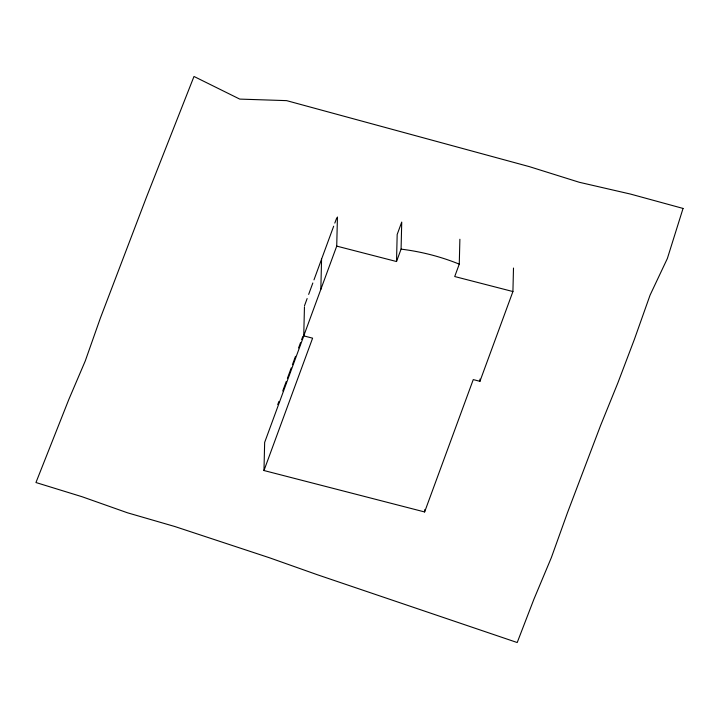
<?xml version="1.0" encoding="UTF-8"?>
<svg xmlns="http://www.w3.org/2000/svg" width="719" height="719" viewBox="0 0 719 719"><rect width="100%" height="100%" fill="white"/><g stroke="black" fill="none" stroke-linecap="round" stroke-linejoin="round"><path stroke-width="1.08" d="M513.492 268.043L512.917 291.546L479.933 381.313L473.255 379.596L424.623 511.955L263.972 470.532L264.655 442.41L304.029 335.261M263.972 470.532L312.603 338.164L303.742 335.881L304.452 306.923M320.836 289.344L321.573 259.128L333.679 226.188M303.742 335.881L336.726 246.114L337.436 217.012M396.52 261.527L397.176 234.475L401.732 222.081L401.076 249.133L396.52 261.527L336.726 246.114M424.623 511.955L424.677 509.717M512.917 291.546L454.714 276.536L459.27 264.143L459.881 239.256M479.933 381.313L479.995 379.075M304.479 305.809L307.139 298.547M308.658 294.395L312.837 282.989M313.978 279.871L321.573 259.128M334.811 223.097L336.708 217.947M277.741 404.608L278.9 401.463M282.756 390.965L286.234 381.519M287.393 378.374L291.249 367.885M292.408 364.731L295.5 356.336M298.583 347.942L300.515 342.693M301.674 339.548L302.834 336.402M401.076 249.133A196.422 162.26 1.4 0 1 459.27 264.143M683.05 208.429L667.367 258.489L650.093 295.087L634.428 339.251L617.882 382.868L600.572 425.513L567.462 512.746L551.356 557.602L533.92 599.197L517.213 642.534L317.492 574.787L269.418 557.755L174.834 526.524L127.515 512.809L82.029 496.721L35.95 482.53L68.835 399.431L85.273 360.929L100.363 318.122L146.514 197.06L193.995 76.466L239.733 99.096L286.611 100.633L529.382 166.646L579.307 182.284L630.572 194.094L683.05 208.429"/></g></svg>
